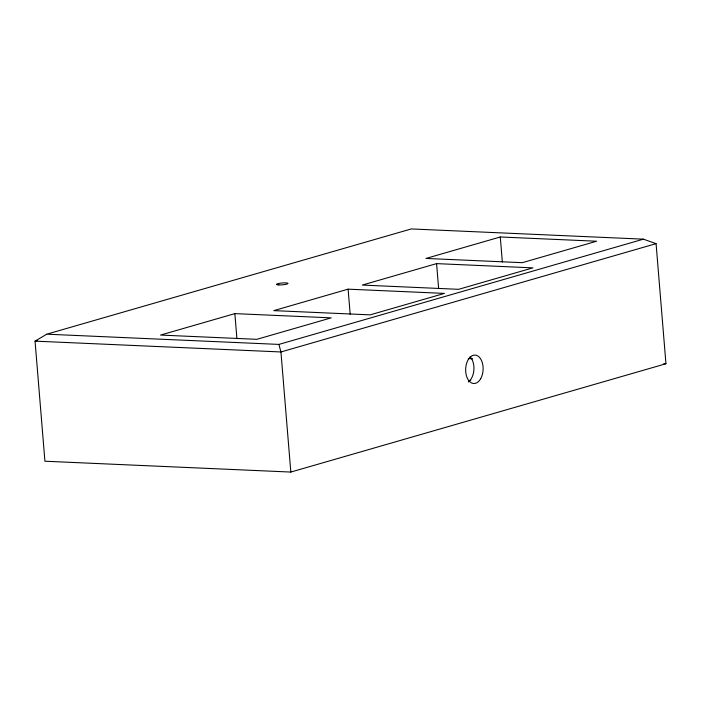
<?xml version="1.0" encoding="UTF-8"?>
<svg xmlns="http://www.w3.org/2000/svg" width="701" height="701" viewBox="0 0 701 701"><rect width="100%" height="100%" fill="white"/><g stroke="black" fill="none" stroke-linecap="round" stroke-linejoin="round"><path stroke-width="1.05" d="M46.765 334.184L35.05 341.133L44.925 461.232L290.819 472.062L665.95 363.749L656.075 243.65L643.413 239.164L411.285 228.938L46.765 334.184L278.902 344.41L643.413 239.164M37.153 340.528L35.05 341.133L280.943 351.963L656.075 243.65M234.861 313.619L160.547 335.069L256.881 339.319L331.205 317.86L234.861 313.619L236.92 338.671M500.286 236.982L425.963 258.441L522.306 262.682L596.621 241.223L500.286 236.982L502.345 262.034M348.108 289.162L273.793 310.622L370.128 314.863L444.452 293.404L348.108 289.162L350.167 314.214M436.583 263.62L362.259 285.07L458.603 289.32L532.918 267.861L436.583 263.62L438.642 288.672M468.627 381.02L470.73 380.406M663.768 363.653L665.95 363.749M468.286 358.579L472.649 358.772M278.902 344.41L280.943 351.963L290.819 472.062M470.099 356.748A14.239 8.736 -87.5 0 1 473.902 369.865A14.239 8.736 -87.5 0 1 468.347 381.94M278.867 284.93A5.81 0.929 -4.7 0 0 288.006 283.537A5.81 0.929 -4.7 0 0 279.848 283.248A5.81 0.929 -4.7 0 0 278.867 284.93M480.684 378.715A14.239 8.736 -87.5 0 0 476.505 355.346A14.239 8.736 -87.5 0 0 465.981 373.826A14.239 8.736 -87.5 0 0 480.684 378.715"/></g></svg>
